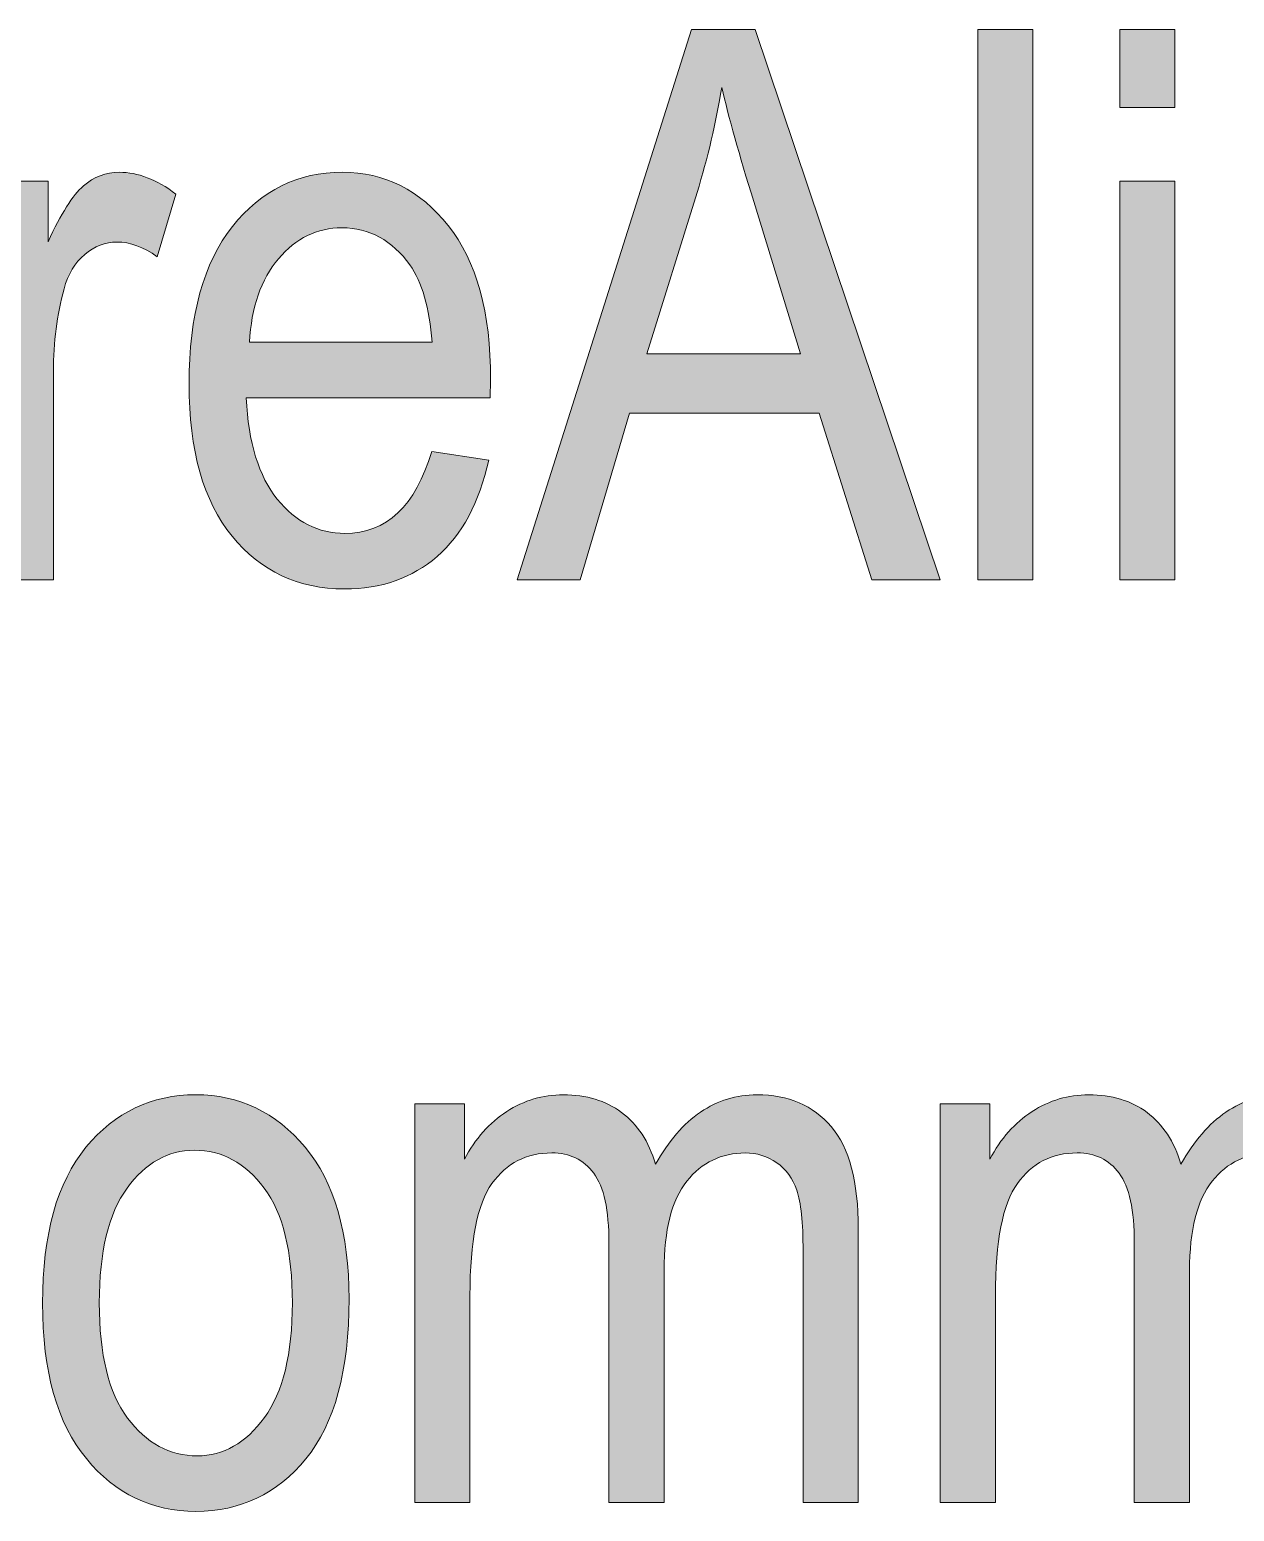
# Model space of a CAD drawing. Header units: inches. Extents: x 19 to 517, y 28 to 779.
# Drawn here: x 178.5 to 206.7, y 75.06 to 109.76 of the extents above; entities that cross this region are included whole.
import ezdxf

# ---------------------------------------------------------------- set-up
doc = ezdxf.new("R2010")
doc.units = ezdxf.units.IN
doc.header["$MEASUREMENT"] = 0
doc.layers.add('Layer 1', color=7, linetype='Continuous')

# ---------------------------------------------------------------- blocks, each defined once
blk = doc.blocks.new('block 467')
at = {"layer": 'Layer 1', "lineweight": 0}
blk.add_open_spline([(177.768, 96.876), (177.768, 96.876), (177.768, 106.21), (177.768, 106.21), (177.768, 106.21), (178.937, 106.21), (178.937, 106.21), (178.937, 106.21), (178.937, 104.795), (178.937, 104.795), (179.236, 105.451), (179.51, 105.886), (179.759, 106.101), (180.008, 106.313), (180.288, 106.421), (180.598, 106.421), (181.032, 106.421), (181.474, 106.251), (181.925, 105.911), (181.925, 105.911), (181.486, 104.443), (181.486, 104.443), (181.164, 104.672), (180.85, 104.786), (180.546, 104.786), (180.27, 104.786), (180.018, 104.689), (179.79, 104.496), (179.561, 104.303), (179.4, 104.033), (179.306, 103.688), (179.142, 103.084), (179.06, 102.442), (179.06, 101.763), (179.06, 101.763), (179.06, 96.876), (179.06, 96.876), (179.06, 96.876), (177.768, 96.876), (177.768, 96.876)], degree=3, knots=[0, 0, 0, 0, 1, 1, 1, 2, 2, 2, 3, 3, 3, 4, 4, 4, 5, 5, 5, 6, 6, 6, 7, 7, 7, 8, 8, 8, 9, 9, 9, 10, 10, 10, 11, 11, 11, 12, 12, 12, 13, 13, 13, 13], dxfattribs=at)
blk = doc.blocks.new('block 468')
at = {"layer": 'Layer 1', "true_color": 0x231f20}
h = blk.add_hatch(color=250, dxfattribs=at)
h.dxf.hatch_style = 2
edge = h.paths.add_edge_path()
edge.add_spline(control_points=[(177.768, 96.876), (177.768, 96.876), (177.768, 106.21), (177.768, 106.21), (177.768, 106.21), (178.937, 106.21), (178.937, 106.21), (178.937, 106.21), (178.937, 104.795), (178.937, 104.795), (179.236, 105.451), (179.51, 105.886), (179.759, 106.101), (180.008, 106.313), (180.288, 106.421), (180.598, 106.421), (181.032, 106.421), (181.474, 106.251), (181.925, 105.911), (181.925, 105.911), (181.486, 104.443), (181.486, 104.443), (181.164, 104.672), (180.85, 104.786), (180.546, 104.786), (180.27, 104.786), (180.018, 104.689), (179.79, 104.496), (179.561, 104.303), (179.4, 104.033), (179.306, 103.688), (179.142, 103.084), (179.06, 102.442), (179.06, 101.763), (179.06, 101.763), (179.06, 96.876), (179.06, 96.876), (179.06, 96.876), (177.768, 96.876), (177.768, 96.876)], knot_values=[0, 0, 0, 0, 1, 1, 1, 2, 2, 2, 3, 3, 3, 4, 4, 4, 5, 5, 5, 6, 6, 6, 7, 7, 7, 8, 8, 8, 9, 9, 9, 10, 10, 10, 11, 11, 11, 12, 12, 12, 13, 13, 13, 13], degree=3, periodic=1)
at = {"layer": 'Layer 1', "lineweight": 0}
blk.add_open_spline([(177.768, 96.876), (177.768, 96.876), (177.768, 106.21), (177.768, 106.21), (177.768, 106.21), (178.937, 106.21), (178.937, 106.21), (178.937, 106.21), (178.937, 104.795), (178.937, 104.795), (179.236, 105.451), (179.51, 105.886), (179.759, 106.101), (180.008, 106.313), (180.288, 106.421), (180.598, 106.421), (181.032, 106.421), (181.474, 106.251), (181.925, 105.911), (181.925, 105.911), (181.486, 104.443), (181.486, 104.443), (181.164, 104.672), (180.85, 104.786), (180.546, 104.786), (180.27, 104.786), (180.018, 104.689), (179.79, 104.496), (179.561, 104.303), (179.4, 104.033), (179.306, 103.688), (179.142, 103.084), (179.06, 102.442), (179.06, 101.763), (179.06, 101.763), (179.06, 96.876), (179.06, 96.876), (179.06, 96.876), (177.768, 96.876), (177.768, 96.876)], degree=3, knots=[0, 0, 0, 0, 1, 1, 1, 2, 2, 2, 3, 3, 3, 4, 4, 4, 5, 5, 5, 6, 6, 6, 7, 7, 7, 8, 8, 8, 9, 9, 9, 10, 10, 10, 11, 11, 11, 12, 12, 12, 13, 13, 13, 13], dxfattribs=at)
blk = doc.blocks.new('block 469')
at = {"layer": 'Layer 1', "lineweight": 0}
blk.add_open_spline([(187.911, 99.882), (187.911, 99.882), (189.247, 99.68), (189.247, 99.68), (189.024, 98.684), (188.621, 97.932), (188.038, 97.425), (187.455, 96.918), (186.733, 96.665), (185.872, 96.665), (184.788, 96.665), (183.91, 97.076), (183.239, 97.899), (182.568, 98.723), (182.233, 99.911), (182.233, 101.464), (182.233, 103.075), (182.571, 104.304), (183.248, 105.151), (183.925, 105.997), (184.782, 106.421), (185.819, 106.421), (186.809, 106.421), (187.635, 106.005), (188.298, 105.173), (188.96, 104.341), (189.291, 103.137), (189.291, 101.561), (189.291, 101.561), (189.282, 101.139), (189.282, 101.139), (189.282, 101.139), (183.569, 101.139), (183.569, 101.139), (183.622, 100.09), (183.865, 99.299), (184.298, 98.766), (184.732, 98.232), (185.259, 97.966), (185.881, 97.966), (186.853, 97.966), (187.53, 98.604), (187.911, 99.882)], degree=3, knots=[0, 0, 0, 0, 1, 1, 1, 2, 2, 2, 3, 3, 3, 4, 4, 4, 5, 5, 5, 6, 6, 6, 7, 7, 7, 8, 8, 8, 9, 9, 9, 10, 10, 10, 11, 11, 11, 12, 12, 12, 13, 13, 13, 14, 14, 14, 14], dxfattribs=at)
blk = doc.blocks.new('block 470')
at = {"layer": 'Layer 1', "lineweight": 0}
blk.add_open_spline([(183.648, 102.439), (183.648, 102.439), (187.92, 102.439), (187.92, 102.439), (187.861, 103.248), (187.688, 103.852), (187.401, 104.25), (186.985, 104.83), (186.455, 105.12), (185.81, 105.12), (185.23, 105.12), (184.735, 104.878), (184.325, 104.396), (183.915, 103.911), (183.689, 103.26), (183.648, 102.439)], degree=3, knots=[0, 0, 0, 0, 1, 1, 1, 2, 2, 2, 3, 3, 3, 4, 4, 4, 5, 5, 5, 5], dxfattribs=at)
blk = doc.blocks.new('block 471')
at = {"layer": 'Layer 1', "true_color": 0x231f20}
h = blk.add_hatch(color=250, dxfattribs=at)
h.dxf.hatch_style = 2
edge = h.paths.add_edge_path()
edge.add_spline(control_points=[(187.911, 99.882), (187.911, 99.882), (189.247, 99.68), (189.247, 99.68), (189.024, 98.684), (188.621, 97.932), (188.038, 97.425), (187.455, 96.918), (186.733, 96.665), (185.872, 96.665), (184.788, 96.665), (183.91, 97.076), (183.239, 97.899), (182.568, 98.723), (182.233, 99.911), (182.233, 101.464), (182.233, 103.075), (182.571, 104.304), (183.248, 105.151), (183.925, 105.997), (184.782, 106.421), (185.819, 106.421), (186.809, 106.421), (187.635, 106.005), (188.298, 105.173), (188.96, 104.341), (189.291, 103.137), (189.291, 101.561), (189.291, 101.561), (189.282, 101.139), (189.282, 101.139), (189.282, 101.139), (183.569, 101.139), (183.569, 101.139), (183.622, 100.09), (183.865, 99.299), (184.298, 98.766), (184.732, 98.232), (185.259, 97.966), (185.881, 97.966), (186.853, 97.966), (187.53, 98.604), (187.911, 99.882)], knot_values=[0, 0, 0, 0, 1, 1, 1, 2, 2, 2, 3, 3, 3, 4, 4, 4, 5, 5, 5, 6, 6, 6, 7, 7, 7, 8, 8, 8, 9, 9, 9, 10, 10, 10, 11, 11, 11, 12, 12, 12, 13, 13, 13, 14, 14, 14, 14], degree=3, periodic=1)
edge = h.paths.add_edge_path()
edge.add_spline(control_points=[(183.648, 102.439), (183.648, 102.439), (187.92, 102.439), (187.92, 102.439), (187.861, 103.248), (187.688, 103.852), (187.401, 104.25), (186.985, 104.83), (186.455, 105.12), (185.81, 105.12), (185.23, 105.12), (184.735, 104.878), (184.325, 104.396), (183.915, 103.911), (183.689, 103.26), (183.648, 102.439)], knot_values=[0, 0, 0, 0, 1, 1, 1, 2, 2, 2, 3, 3, 3, 4, 4, 4, 5, 5, 5, 5], degree=3, periodic=1)
at = {"layer": 'Layer 1', "lineweight": 0}
for points, knots in [([(187.911, 99.882), (187.911, 99.882), (189.247, 99.68), (189.247, 99.68), (189.024, 98.684), (188.621, 97.932), (188.038, 97.425), (187.455, 96.918), (186.733, 96.665), (185.872, 96.665), (184.788, 96.665), (183.91, 97.076), (183.239, 97.899), (182.568, 98.723), (182.233, 99.911), (182.233, 101.464), (182.233, 103.075), (182.571, 104.304), (183.248, 105.151), (183.925, 105.997), (184.782, 106.421), (185.819, 106.421), (186.809, 106.421), (187.635, 106.005), (188.298, 105.173), (188.96, 104.341), (189.291, 103.137), (189.291, 101.561), (189.291, 101.561), (189.282, 101.139), (189.282, 101.139), (189.282, 101.139), (183.569, 101.139), (183.569, 101.139), (183.622, 100.09), (183.865, 99.299), (184.298, 98.766), (184.732, 98.232), (185.259, 97.966), (185.881, 97.966), (186.853, 97.966), (187.53, 98.604), (187.911, 99.882)], [0, 0, 0, 0, 1, 1, 1, 2, 2, 2, 3, 3, 3, 4, 4, 4, 5, 5, 5, 6, 6, 6, 7, 7, 7, 8, 8, 8, 9, 9, 9, 10, 10, 10, 11, 11, 11, 12, 12, 12, 13, 13, 13, 14, 14, 14, 14]), ([(183.648, 102.439), (183.648, 102.439), (187.92, 102.439), (187.92, 102.439), (187.861, 103.248), (187.688, 103.852), (187.401, 104.25), (186.985, 104.83), (186.455, 105.12), (185.81, 105.12), (185.23, 105.12), (184.735, 104.878), (184.325, 104.396), (183.915, 103.911), (183.689, 103.26), (183.648, 102.439)], [0, 0, 0, 0, 1, 1, 1, 2, 2, 2, 3, 3, 3, 4, 4, 4, 5, 5, 5, 5])]:
    blk.add_open_spline(points, degree=3, knots=knots, dxfattribs=at)
blk = doc.blocks.new('block 472')
at = {"layer": 'Layer 1', "lineweight": 0}
blk.add_lwpolyline([(189.915, 96.876), (193.989, 109.761), (195.484, 109.761), (199.811, 96.876), (198.212, 96.876), (196.983, 100.778), (192.537, 100.778), (191.389, 96.876), (189.915, 96.876)], dxfattribs=at)
blk = doc.blocks.new('block 473')
at = {"layer": 'Layer 1', "lineweight": 0}
blk.add_open_spline([(192.946, 102.167), (192.946, 102.167), (196.545, 102.167), (196.545, 102.167), (196.545, 102.167), (195.447, 105.735), (195.447, 105.735), (195.108, 106.831), (194.859, 107.722), (194.7, 108.407), (194.564, 107.581), (194.371, 106.761), (194.122, 105.946), (194.122, 105.946), (192.946, 102.167), (192.946, 102.167)], degree=3, knots=[0, 0, 0, 0, 1, 1, 1, 2, 2, 2, 3, 3, 3, 4, 4, 4, 5, 5, 5, 5], dxfattribs=at)
blk = doc.blocks.new('block 474')
at = {"layer": 'Layer 1', "true_color": 0x231f20}
h = blk.add_hatch(color=250, dxfattribs=at)
h.dxf.hatch_style = 2
h.paths.add_polyline_path([(189.915, 96.876), (193.989, 109.761), (195.484, 109.761), (199.811, 96.876), (198.212, 96.876), (196.983, 100.778), (192.537, 100.778), (191.389, 96.876)])
edge = h.paths.add_edge_path()
edge.add_spline(control_points=[(192.946, 102.167), (192.946, 102.167), (196.545, 102.167), (196.545, 102.167), (196.545, 102.167), (195.447, 105.735), (195.447, 105.735), (195.108, 106.831), (194.859, 107.722), (194.7, 108.407), (194.564, 107.581), (194.371, 106.761), (194.122, 105.946), (194.122, 105.946), (192.946, 102.167), (192.946, 102.167)], knot_values=[0, 0, 0, 0, 1, 1, 1, 2, 2, 2, 3, 3, 3, 4, 4, 4, 5, 5, 5, 5], degree=3, periodic=1)
at = {"layer": 'Layer 1', "lineweight": 0}
blk.add_lwpolyline([(189.915, 96.876), (193.989, 109.761), (195.484, 109.761), (199.811, 96.876), (198.212, 96.876), (196.983, 100.778), (192.537, 100.778), (191.389, 96.876), (189.915, 96.876), (189.915, 96.876)], dxfattribs=at)
blk.add_open_spline([(192.946, 102.167), (192.946, 102.167), (196.545, 102.167), (196.545, 102.167), (196.545, 102.167), (195.447, 105.735), (195.447, 105.735), (195.108, 106.831), (194.859, 107.722), (194.7, 108.407), (194.564, 107.581), (194.371, 106.761), (194.122, 105.946), (194.122, 105.946), (192.946, 102.167), (192.946, 102.167)], degree=3, knots=[0, 0, 0, 0, 1, 1, 1, 2, 2, 2, 3, 3, 3, 4, 4, 4, 5, 5, 5, 5], dxfattribs=at)
blk = doc.blocks.new('block 475')
at = {"layer": 'Layer 1', "lineweight": 0}
blk.add_lwpolyline([(200.69, 96.876), (200.69, 109.761), (201.982, 109.761), (201.982, 96.876), (200.69, 96.876)], dxfattribs=at)
blk = doc.blocks.new('block 476')
at = {"layer": 'Layer 1', "true_color": 0x231f20}
h = blk.add_hatch(color=250, dxfattribs=at)
h.dxf.hatch_style = 2
h.paths.add_polyline_path([(200.69, 96.876), (200.69, 109.761), (201.982, 109.761), (201.982, 96.876)])
at = {"layer": 'Layer 1', "lineweight": 0}
blk.add_lwpolyline([(200.69, 96.876), (200.69, 109.761), (201.982, 109.761), (201.982, 96.876), (200.69, 96.876), (200.69, 96.876)], dxfattribs=at)
blk = doc.blocks.new('block 477')
at = {"layer": 'Layer 1', "lineweight": 0}
blk.add_lwpolyline([(204.012, 107.941), (204.012, 109.761), (205.304, 109.761), (205.304, 107.941), (204.012, 107.941)], dxfattribs=at)
blk = doc.blocks.new('block 478')
at = {"layer": 'Layer 1', "lineweight": 0}
blk.add_lwpolyline([(204.012, 96.876), (204.012, 106.21), (205.304, 106.21), (205.304, 96.876), (204.012, 96.876)], dxfattribs=at)
blk = doc.blocks.new('block 479')
at = {"layer": 'Layer 1', "true_color": 0x231f20}
h = blk.add_hatch(color=250, dxfattribs=at)
h.dxf.hatch_style = 2
h.paths.add_polyline_path([(204.012, 107.941), (204.012, 109.761), (205.304, 109.761), (205.304, 107.941)])
h.paths.add_polyline_path([(204.012, 96.876), (204.012, 106.21), (205.304, 106.21), (205.304, 96.876)])
at = {"layer": 'Layer 1', "lineweight": 0}
for points in [[(204.012, 107.941), (204.012, 109.761), (205.304, 109.761), (205.304, 107.941), (204.012, 107.941), (204.012, 107.941)], [(204.012, 96.876), (204.012, 106.21), (205.304, 106.21), (205.304, 96.876), (204.012, 96.876), (204.012, 96.876)]]:
    blk.add_lwpolyline(points, dxfattribs=at)
blk = doc.blocks.new('block 552')
at = {"layer": 'Layer 1', "lineweight": 0}
blk.add_open_spline([(178.805, 79.942), (178.805, 81.554), (179.144, 82.77), (179.82, 83.59), (180.497, 84.41), (181.354, 84.82), (182.391, 84.82), (183.411, 84.82), (184.263, 84.41), (184.949, 83.59), (185.634, 82.77), (185.977, 81.586), (185.977, 80.039), (185.977, 78.363), (185.64, 77.115), (184.966, 76.295), (184.293, 75.475), (183.434, 75.064), (182.391, 75.064), (181.366, 75.064), (180.512, 75.476), (179.829, 76.299), (179.147, 77.122), (178.805, 78.337), (178.805, 79.942)], degree=3, knots=[0, 0, 0, 0, 1, 1, 1, 2, 2, 2, 3, 3, 3, 4, 4, 4, 5, 5, 5, 6, 6, 6, 7, 7, 7, 8, 8, 8, 8], dxfattribs=at)
blk = doc.blocks.new('block 553')
at = {"layer": 'Layer 1', "lineweight": 0}
blk.add_open_spline([(180.132, 79.947), (180.132, 78.738), (180.352, 77.839), (180.792, 77.25), (181.231, 76.66), (181.776, 76.365), (182.426, 76.365), (183.036, 76.365), (183.559, 76.663), (183.995, 77.259), (184.432, 77.854), (184.65, 78.75), (184.65, 79.947), (184.65, 81.149), (184.43, 82.046), (183.991, 82.635), (183.551, 83.225), (183.006, 83.52), (182.356, 83.52), (181.741, 83.52), (181.216, 83.224), (180.783, 82.631), (180.349, 82.038), (180.132, 81.144), (180.132, 79.947)], degree=3, knots=[0, 0, 0, 0, 1, 1, 1, 2, 2, 2, 3, 3, 3, 4, 4, 4, 5, 5, 5, 6, 6, 6, 7, 7, 7, 8, 8, 8, 8], dxfattribs=at)
blk = doc.blocks.new('block 554')
at = {"layer": 'Layer 1', "true_color": 0x231f20}
h = blk.add_hatch(color=250, dxfattribs=at)
h.dxf.hatch_style = 2
edge = h.paths.add_edge_path()
edge.add_spline(control_points=[(178.805, 79.942), (178.805, 81.554), (179.144, 82.77), (179.82, 83.59), (180.497, 84.41), (181.354, 84.82), (182.391, 84.82), (183.411, 84.82), (184.263, 84.41), (184.949, 83.59), (185.634, 82.77), (185.977, 81.586), (185.977, 80.039), (185.977, 78.363), (185.64, 77.115), (184.966, 76.295), (184.293, 75.475), (183.434, 75.064), (182.391, 75.064), (181.366, 75.064), (180.512, 75.476), (179.829, 76.299), (179.147, 77.122), (178.805, 78.337), (178.805, 79.942)], knot_values=[0, 0, 0, 0, 1, 1, 1, 2, 2, 2, 3, 3, 3, 4, 4, 4, 5, 5, 5, 6, 6, 6, 7, 7, 7, 8, 8, 8, 8], degree=3, periodic=1)
edge = h.paths.add_edge_path()
edge.add_spline(control_points=[(180.132, 79.947), (180.132, 78.738), (180.352, 77.839), (180.792, 77.25), (181.231, 76.66), (181.776, 76.365), (182.426, 76.365), (183.036, 76.365), (183.559, 76.663), (183.995, 77.259), (184.432, 77.854), (184.65, 78.75), (184.65, 79.947), (184.65, 81.149), (184.43, 82.046), (183.991, 82.635), (183.551, 83.225), (183.006, 83.52), (182.356, 83.52), (181.741, 83.52), (181.216, 83.224), (180.783, 82.631), (180.349, 82.038), (180.132, 81.144), (180.132, 79.947)], knot_values=[0, 0, 0, 0, 1, 1, 1, 2, 2, 2, 3, 3, 3, 4, 4, 4, 5, 5, 5, 6, 6, 6, 7, 7, 7, 8, 8, 8, 8], degree=3, periodic=1)
at = {"layer": 'Layer 1', "lineweight": 0}
for points in [[(178.805, 79.942), (178.805, 81.554), (179.144, 82.77), (179.82, 83.59), (180.497, 84.41), (181.354, 84.82), (182.391, 84.82), (183.411, 84.82), (184.263, 84.41), (184.949, 83.59), (185.634, 82.77), (185.977, 81.586), (185.977, 80.039), (185.977, 78.363), (185.64, 77.115), (184.966, 76.295), (184.293, 75.475), (183.434, 75.064), (182.391, 75.064), (181.366, 75.064), (180.512, 75.476), (179.829, 76.299), (179.147, 77.122), (178.805, 78.337), (178.805, 79.942)], [(180.132, 79.947), (180.132, 78.738), (180.352, 77.839), (180.792, 77.25), (181.231, 76.66), (181.776, 76.365), (182.426, 76.365), (183.036, 76.365), (183.559, 76.663), (183.995, 77.259), (184.432, 77.854), (184.65, 78.75), (184.65, 79.947), (184.65, 81.149), (184.43, 82.046), (183.991, 82.635), (183.551, 83.225), (183.006, 83.52), (182.356, 83.52), (181.741, 83.52), (181.216, 83.224), (180.783, 82.631), (180.349, 82.038), (180.132, 81.144), (180.132, 79.947)]]:
    blk.add_open_spline(points, degree=3, knots=[0, 0, 0, 0, 1, 1, 1, 2, 2, 2, 3, 3, 3, 4, 4, 4, 5, 5, 5, 6, 6, 6, 7, 7, 7, 8, 8, 8, 8], dxfattribs=at)
blk = doc.blocks.new('block 555')
at = {"layer": 'Layer 1', "lineweight": 0}
blk.add_open_spline([(187.515, 75.275), (187.515, 75.275), (187.515, 84.609), (187.515, 84.609), (187.515, 84.609), (188.675, 84.609), (188.675, 84.609), (188.675, 84.609), (188.675, 83.309), (188.675, 83.309), (188.933, 83.792), (189.263, 84.165), (189.667, 84.427), (190.07, 84.689), (190.512, 84.82), (190.992, 84.82), (191.53, 84.82), (191.985, 84.682), (192.356, 84.405), (192.728, 84.128), (192.992, 83.725), (193.151, 83.194), (193.456, 83.736), (193.807, 84.143), (194.204, 84.414), (194.601, 84.685), (195.041, 84.82), (195.523, 84.82), (196.257, 84.82), (196.837, 84.571), (197.26, 84.073), (197.683, 83.575), (197.895, 82.778), (197.895, 81.683), (197.895, 81.683), (197.895, 75.275), (197.895, 75.275), (197.895, 75.275), (196.603, 75.275), (196.603, 75.275), (196.603, 75.275), (196.603, 81.161), (196.603, 81.161), (196.603, 81.83), (196.554, 82.304), (196.457, 82.583), (196.36, 82.861), (196.203, 83.076), (195.985, 83.229), (195.767, 83.382), (195.522, 83.458), (195.251, 83.458), (194.692, 83.458), (194.235, 83.236), (193.881, 82.794), (193.528, 82.351), (193.351, 81.654), (193.351, 80.704), (193.351, 80.704), (193.351, 75.275), (193.351, 75.275), (193.351, 75.275), (192.059, 75.275), (192.059, 75.275), (192.059, 75.275), (192.059, 81.347), (192.059, 81.347), (192.059, 82.12), (191.941, 82.666), (191.703, 82.982), (191.466, 83.3), (191.139, 83.458), (190.723, 83.458), (190.131, 83.458), (189.664, 83.219), (189.321, 82.741), (188.979, 82.263), (188.807, 81.391), (188.807, 80.123), (188.807, 80.123), (188.807, 75.275), (188.807, 75.275), (188.807, 75.275), (187.515, 75.275), (187.515, 75.275)], degree=3, knots=[0, 0, 0, 0, 1, 1, 1, 2, 2, 2, 3, 3, 3, 4, 4, 4, 5, 5, 5, 6, 6, 6, 7, 7, 7, 8, 8, 8, 9, 9, 9, 10, 10, 10, 11, 11, 11, 12, 12, 12, 13, 13, 13, 14, 14, 14, 15, 15, 15, 16, 16, 16, 17, 17, 17, 18, 18, 18, 19, 19, 19, 20, 20, 20, 21, 21, 21, 22, 22, 22, 23, 23, 23, 24, 24, 24, 25, 25, 25, 26, 26, 26, 27, 27, 27, 28, 28, 28, 28], dxfattribs=at)
blk = doc.blocks.new('block 556')
at = {"layer": 'Layer 1', "true_color": 0x231f20}
h = blk.add_hatch(color=250, dxfattribs=at)
h.dxf.hatch_style = 2
edge = h.paths.add_edge_path()
edge.add_spline(control_points=[(187.515, 75.275), (187.515, 75.275), (187.515, 84.609), (187.515, 84.609), (187.515, 84.609), (188.675, 84.609), (188.675, 84.609), (188.675, 84.609), (188.675, 83.309), (188.675, 83.309), (188.933, 83.792), (189.263, 84.165), (189.667, 84.427), (190.07, 84.689), (190.512, 84.82), (190.992, 84.82), (191.53, 84.82), (191.985, 84.682), (192.356, 84.405), (192.728, 84.128), (192.992, 83.725), (193.151, 83.194), (193.456, 83.736), (193.807, 84.143), (194.204, 84.414), (194.601, 84.685), (195.041, 84.82), (195.523, 84.82), (196.257, 84.82), (196.837, 84.571), (197.26, 84.073), (197.683, 83.575), (197.895, 82.778), (197.895, 81.683), (197.895, 81.683), (197.895, 75.275), (197.895, 75.275), (197.895, 75.275), (196.603, 75.275), (196.603, 75.275), (196.603, 75.275), (196.603, 81.161), (196.603, 81.161), (196.603, 81.83), (196.554, 82.304), (196.457, 82.583), (196.36, 82.861), (196.203, 83.076), (195.985, 83.229), (195.767, 83.382), (195.522, 83.458), (195.251, 83.458), (194.692, 83.458), (194.235, 83.236), (193.881, 82.794), (193.528, 82.351), (193.351, 81.654), (193.351, 80.704), (193.351, 80.704), (193.351, 75.275), (193.351, 75.275), (193.351, 75.275), (192.059, 75.275), (192.059, 75.275), (192.059, 75.275), (192.059, 81.347), (192.059, 81.347), (192.059, 82.12), (191.941, 82.666), (191.703, 82.982), (191.466, 83.3), (191.139, 83.458), (190.723, 83.458), (190.131, 83.458), (189.664, 83.219), (189.321, 82.741), (188.979, 82.263), (188.807, 81.391), (188.807, 80.123), (188.807, 80.123), (188.807, 75.275), (188.807, 75.275), (188.807, 75.275), (187.515, 75.275), (187.515, 75.275)], knot_values=[0, 0, 0, 0, 1, 1, 1, 2, 2, 2, 3, 3, 3, 4, 4, 4, 5, 5, 5, 6, 6, 6, 7, 7, 7, 8, 8, 8, 9, 9, 9, 10, 10, 10, 11, 11, 11, 12, 12, 12, 13, 13, 13, 14, 14, 14, 15, 15, 15, 16, 16, 16, 17, 17, 17, 18, 18, 18, 19, 19, 19, 20, 20, 20, 21, 21, 21, 22, 22, 22, 23, 23, 23, 24, 24, 24, 25, 25, 25, 26, 26, 26, 27, 27, 27, 28, 28, 28, 28], degree=3, periodic=1)
at = {"layer": 'Layer 1', "lineweight": 0}
blk.add_open_spline([(187.515, 75.275), (187.515, 75.275), (187.515, 84.609), (187.515, 84.609), (187.515, 84.609), (188.675, 84.609), (188.675, 84.609), (188.675, 84.609), (188.675, 83.309), (188.675, 83.309), (188.933, 83.792), (189.263, 84.165), (189.667, 84.427), (190.07, 84.689), (190.512, 84.82), (190.992, 84.82), (191.53, 84.82), (191.985, 84.682), (192.356, 84.405), (192.728, 84.128), (192.992, 83.725), (193.151, 83.194), (193.456, 83.736), (193.807, 84.143), (194.204, 84.414), (194.601, 84.685), (195.041, 84.82), (195.523, 84.82), (196.257, 84.82), (196.837, 84.571), (197.26, 84.073), (197.683, 83.575), (197.895, 82.778), (197.895, 81.683), (197.895, 81.683), (197.895, 75.275), (197.895, 75.275), (197.895, 75.275), (196.603, 75.275), (196.603, 75.275), (196.603, 75.275), (196.603, 81.161), (196.603, 81.161), (196.603, 81.83), (196.554, 82.304), (196.457, 82.583), (196.36, 82.861), (196.203, 83.076), (195.985, 83.229), (195.767, 83.382), (195.522, 83.458), (195.251, 83.458), (194.692, 83.458), (194.235, 83.236), (193.881, 82.794), (193.528, 82.351), (193.351, 81.654), (193.351, 80.704), (193.351, 80.704), (193.351, 75.275), (193.351, 75.275), (193.351, 75.275), (192.059, 75.275), (192.059, 75.275), (192.059, 75.275), (192.059, 81.347), (192.059, 81.347), (192.059, 82.12), (191.941, 82.666), (191.703, 82.982), (191.466, 83.3), (191.139, 83.458), (190.723, 83.458), (190.131, 83.458), (189.664, 83.219), (189.321, 82.741), (188.979, 82.263), (188.807, 81.391), (188.807, 80.123), (188.807, 80.123), (188.807, 75.275), (188.807, 75.275), (188.807, 75.275), (187.515, 75.275), (187.515, 75.275)], degree=3, knots=[0, 0, 0, 0, 1, 1, 1, 2, 2, 2, 3, 3, 3, 4, 4, 4, 5, 5, 5, 6, 6, 6, 7, 7, 7, 8, 8, 8, 9, 9, 9, 10, 10, 10, 11, 11, 11, 12, 12, 12, 13, 13, 13, 14, 14, 14, 15, 15, 15, 16, 16, 16, 17, 17, 17, 18, 18, 18, 19, 19, 19, 20, 20, 20, 21, 21, 21, 22, 22, 22, 23, 23, 23, 24, 24, 24, 25, 25, 25, 26, 26, 26, 27, 27, 27, 28, 28, 28, 28], dxfattribs=at)
blk = doc.blocks.new('block 557')
at = {"layer": 'Layer 1', "lineweight": 0}
blk.add_open_spline([(199.811, 75.275), (199.811, 75.275), (199.811, 84.609), (199.811, 84.609), (199.811, 84.609), (200.971, 84.609), (200.971, 84.609), (200.971, 84.609), (200.971, 83.309), (200.971, 83.309), (201.229, 83.792), (201.559, 84.165), (201.963, 84.427), (202.366, 84.689), (202.808, 84.82), (203.288, 84.82), (203.826, 84.82), (204.281, 84.682), (204.652, 84.405), (205.024, 84.128), (205.288, 83.725), (205.446, 83.194), (205.752, 83.736), (206.103, 84.143), (206.5, 84.414), (206.897, 84.685), (207.337, 84.82), (207.818, 84.82), (208.553, 84.82), (209.132, 84.571), (209.556, 84.073), (209.979, 83.575), (210.191, 82.778), (210.191, 81.683), (210.191, 81.683), (210.191, 75.275), (210.191, 75.275), (210.191, 75.275), (208.899, 75.275), (208.899, 75.275), (208.899, 75.275), (208.899, 81.161), (208.899, 81.161), (208.899, 81.83), (208.85, 82.304), (208.753, 82.583), (208.656, 82.861), (208.499, 83.076), (208.28, 83.229), (208.063, 83.382), (207.818, 83.458), (207.547, 83.458), (206.987, 83.458), (206.531, 83.236), (206.177, 82.794), (205.824, 82.351), (205.647, 81.654), (205.647, 80.704), (205.647, 80.704), (205.647, 75.275), (205.647, 75.275), (205.647, 75.275), (204.355, 75.275), (204.355, 75.275), (204.355, 75.275), (204.355, 81.347), (204.355, 81.347), (204.355, 82.12), (204.236, 82.666), (203.999, 82.982), (203.762, 83.3), (203.435, 83.458), (203.019, 83.458), (202.427, 83.458), (201.96, 83.219), (201.617, 82.741), (201.275, 82.263), (201.103, 81.391), (201.103, 80.123), (201.103, 80.123), (201.103, 75.275), (201.103, 75.275), (201.103, 75.275), (199.811, 75.275), (199.811, 75.275)], degree=3, knots=[0, 0, 0, 0, 1, 1, 1, 2, 2, 2, 3, 3, 3, 4, 4, 4, 5, 5, 5, 6, 6, 6, 7, 7, 7, 8, 8, 8, 9, 9, 9, 10, 10, 10, 11, 11, 11, 12, 12, 12, 13, 13, 13, 14, 14, 14, 15, 15, 15, 16, 16, 16, 17, 17, 17, 18, 18, 18, 19, 19, 19, 20, 20, 20, 21, 21, 21, 22, 22, 22, 23, 23, 23, 24, 24, 24, 25, 25, 25, 26, 26, 26, 27, 27, 27, 28, 28, 28, 28], dxfattribs=at)
blk = doc.blocks.new('block 558')
at = {"layer": 'Layer 1', "true_color": 0x231f20}
h = blk.add_hatch(color=250, dxfattribs=at)
h.dxf.hatch_style = 2
edge = h.paths.add_edge_path()
edge.add_spline(control_points=[(199.811, 75.275), (199.811, 75.275), (199.811, 84.609), (199.811, 84.609), (199.811, 84.609), (200.971, 84.609), (200.971, 84.609), (200.971, 84.609), (200.971, 83.309), (200.971, 83.309), (201.229, 83.792), (201.559, 84.165), (201.963, 84.427), (202.366, 84.689), (202.808, 84.82), (203.288, 84.82), (203.826, 84.82), (204.281, 84.682), (204.652, 84.405), (205.024, 84.128), (205.288, 83.725), (205.446, 83.194), (205.752, 83.736), (206.103, 84.143), (206.5, 84.414), (206.897, 84.685), (207.337, 84.82), (207.818, 84.82), (208.553, 84.82), (209.132, 84.571), (209.556, 84.073), (209.979, 83.575), (210.191, 82.778), (210.191, 81.683), (210.191, 81.683), (210.191, 75.275), (210.191, 75.275), (210.191, 75.275), (208.899, 75.275), (208.899, 75.275), (208.899, 75.275), (208.899, 81.161), (208.899, 81.161), (208.899, 81.83), (208.85, 82.304), (208.753, 82.583), (208.656, 82.861), (208.499, 83.076), (208.28, 83.229), (208.063, 83.382), (207.818, 83.458), (207.547, 83.458), (206.987, 83.458), (206.531, 83.236), (206.177, 82.794), (205.824, 82.351), (205.647, 81.654), (205.647, 80.704), (205.647, 80.704), (205.647, 75.275), (205.647, 75.275), (205.647, 75.275), (204.355, 75.275), (204.355, 75.275), (204.355, 75.275), (204.355, 81.347), (204.355, 81.347), (204.355, 82.12), (204.236, 82.666), (203.999, 82.982), (203.762, 83.3), (203.435, 83.458), (203.019, 83.458), (202.427, 83.458), (201.96, 83.219), (201.617, 82.741), (201.275, 82.263), (201.103, 81.391), (201.103, 80.123), (201.103, 80.123), (201.103, 75.275), (201.103, 75.275), (201.103, 75.275), (199.811, 75.275), (199.811, 75.275)], knot_values=[0, 0, 0, 0, 1, 1, 1, 2, 2, 2, 3, 3, 3, 4, 4, 4, 5, 5, 5, 6, 6, 6, 7, 7, 7, 8, 8, 8, 9, 9, 9, 10, 10, 10, 11, 11, 11, 12, 12, 12, 13, 13, 13, 14, 14, 14, 15, 15, 15, 16, 16, 16, 17, 17, 17, 18, 18, 18, 19, 19, 19, 20, 20, 20, 21, 21, 21, 22, 22, 22, 23, 23, 23, 24, 24, 24, 25, 25, 25, 26, 26, 26, 27, 27, 27, 28, 28, 28, 28], degree=3, periodic=1)
at = {"layer": 'Layer 1', "lineweight": 0}
blk.add_open_spline([(199.811, 75.275), (199.811, 75.275), (199.811, 84.609), (199.811, 84.609), (199.811, 84.609), (200.971, 84.609), (200.971, 84.609), (200.971, 84.609), (200.971, 83.309), (200.971, 83.309), (201.229, 83.792), (201.559, 84.165), (201.963, 84.427), (202.366, 84.689), (202.808, 84.82), (203.288, 84.82), (203.826, 84.82), (204.281, 84.682), (204.652, 84.405), (205.024, 84.128), (205.288, 83.725), (205.446, 83.194), (205.752, 83.736), (206.103, 84.143), (206.5, 84.414), (206.897, 84.685), (207.337, 84.82), (207.818, 84.82), (208.553, 84.82), (209.132, 84.571), (209.556, 84.073), (209.979, 83.575), (210.191, 82.778), (210.191, 81.683), (210.191, 81.683), (210.191, 75.275), (210.191, 75.275), (210.191, 75.275), (208.899, 75.275), (208.899, 75.275), (208.899, 75.275), (208.899, 81.161), (208.899, 81.161), (208.899, 81.83), (208.85, 82.304), (208.753, 82.583), (208.656, 82.861), (208.499, 83.076), (208.28, 83.229), (208.063, 83.382), (207.818, 83.458), (207.547, 83.458), (206.987, 83.458), (206.531, 83.236), (206.177, 82.794), (205.824, 82.351), (205.647, 81.654), (205.647, 80.704), (205.647, 80.704), (205.647, 75.275), (205.647, 75.275), (205.647, 75.275), (204.355, 75.275), (204.355, 75.275), (204.355, 75.275), (204.355, 81.347), (204.355, 81.347), (204.355, 82.12), (204.236, 82.666), (203.999, 82.982), (203.762, 83.3), (203.435, 83.458), (203.019, 83.458), (202.427, 83.458), (201.96, 83.219), (201.617, 82.741), (201.275, 82.263), (201.103, 81.391), (201.103, 80.123), (201.103, 80.123), (201.103, 75.275), (201.103, 75.275), (201.103, 75.275), (199.811, 75.275), (199.811, 75.275)], degree=3, knots=[0, 0, 0, 0, 1, 1, 1, 2, 2, 2, 3, 3, 3, 4, 4, 4, 5, 5, 5, 6, 6, 6, 7, 7, 7, 8, 8, 8, 9, 9, 9, 10, 10, 10, 11, 11, 11, 12, 12, 12, 13, 13, 13, 14, 14, 14, 15, 15, 15, 16, 16, 16, 17, 17, 17, 18, 18, 18, 19, 19, 19, 20, 20, 20, 21, 21, 21, 22, 22, 22, 23, 23, 23, 24, 24, 24, 25, 25, 25, 26, 26, 26, 27, 27, 27, 28, 28, 28, 28], dxfattribs=at)

msp = doc.modelspace()

# ---------------------------------------------------------------- block references
at = {"layer": 'Layer 1'}
for name in ['block 472', 'block 474', 'block 475', 'block 476', 'block 477', 'block 479', 'block 473', 'block 467', 'block 468', 'block 469', 'block 471', 'block 478', 'block 470', 'block 552', 'block 554', 'block 555', 'block 556', 'block 557', 'block 558', 'block 553']:
    msp.add_blockref(name, (0, 0), dxfattribs=at)

doc.saveas('drawing.dxf')
